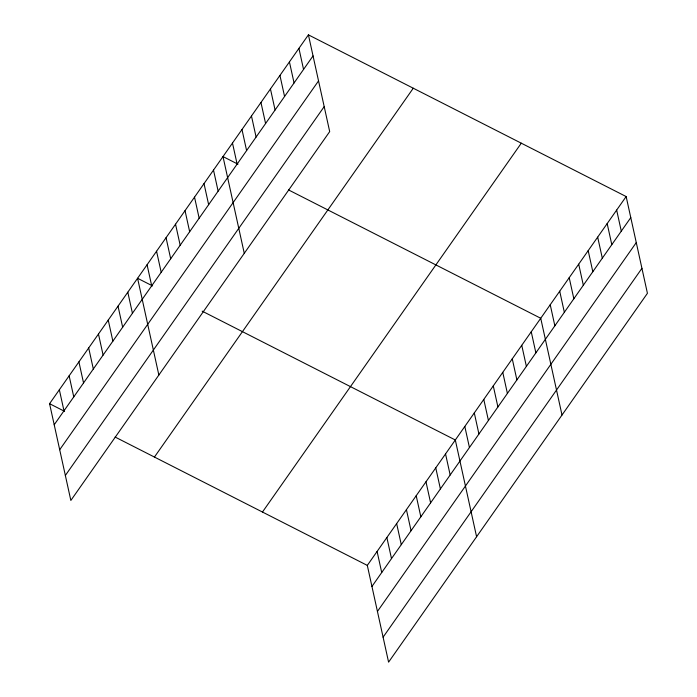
<?xml version="1.0" encoding="UTF-8"?>
<svg xmlns="http://www.w3.org/2000/svg" width="697" height="697" viewBox="0 0 697 697"><rect width="100%" height="100%" fill="white"/><g stroke="black" fill="none" stroke-linecap="round" stroke-linejoin="round"><path stroke-width="1.05" d="M308.414 34.85L329.69 131.602L70.85 500.446L49.574 403.694L308.414 34.85L626.15 196.554L647.426 293.306L388.586 662.15L367.31 565.398L626.15 196.554M54.209 424.752L313.04 55.908M59.698 449.731L318.538 80.887M65.352 475.467L324.192 106.624M154.429 457.058L413.269 88.214M262.464 512.034L521.295 143.19M371.945 586.456L630.785 217.612M377.434 611.435L636.274 242.591M383.097 637.171L641.928 268.328M237.973 164.196L222.996 156.572L244.272 253.325M288.532 189.924L540.733 318.268L562.009 415.029M152.556 285.909L137.579 278.286L158.855 375.038M202.182 311.158L455.315 439.99L476.591 536.742M49.574 403.694L64.551 411.317M115.11 437.045L367.31 565.398M616.662 210.076L621.288 231.134M607.174 223.598L611.8 244.656M597.678 237.128L602.313 258.178M588.19 250.65L592.816 271.708M578.702 264.172L583.328 285.23M569.205 277.702L573.84 298.752M559.717 291.224L564.343 312.282M550.229 304.746L554.856 325.804M531.245 331.798L535.871 352.848M521.757 345.32L526.383 366.378M512.26 358.842L516.895 379.9M502.772 372.372L507.399 393.422M493.284 385.894L497.911 406.952M483.788 399.416L488.423 420.474M474.3 412.938L478.926 433.996M464.812 426.468L469.438 447.518M445.54 453.921L450.166 474.979M435.764 467.861L440.391 488.911M425.98 481.793L430.615 502.851M416.205 495.724L420.831 516.782M406.429 509.664L411.056 530.713M298.926 48.372L303.552 69.43M396.645 523.595L401.28 544.653M289.429 61.902L294.064 82.952M386.87 537.526L391.496 558.585M279.941 75.424L284.568 96.482M377.094 551.466L381.721 572.516M270.453 88.946L275.08 110.004M260.957 102.468L265.592 123.526M251.469 115.998L256.095 137.048M241.981 129.52L246.607 150.578M232.484 143.042L237.119 164.1M213.509 170.094L218.135 191.152M204.012 183.616L208.647 204.674M194.524 197.138L199.15 218.196M185.036 210.668L189.662 231.718M175.539 224.19L180.174 245.248M166.052 237.712L170.687 258.77M156.564 251.242L161.19 272.292M147.076 264.764L151.702 285.822M127.804 292.217L132.43 313.275M118.028 306.157L122.655 327.207M108.244 320.089L112.879 341.147M98.469 334.02L103.095 355.078M88.693 347.96L93.32 369.009M78.909 361.891L83.544 382.949M69.134 375.822L73.76 396.881M59.358 389.762L63.985 410.812"/></g></svg>
